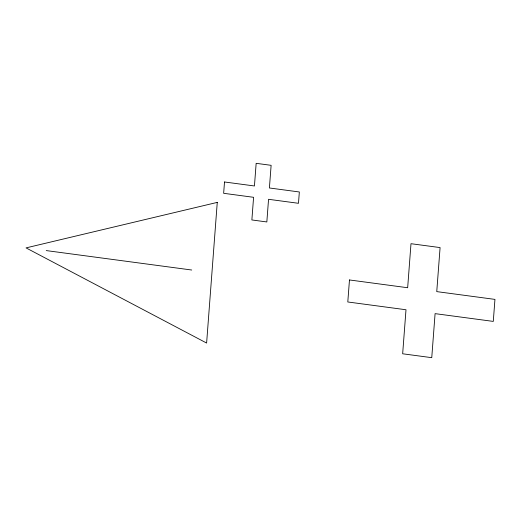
<?xml version="1.0" encoding="UTF-8"?>
<svg xmlns="http://www.w3.org/2000/svg" width="521" height="521" viewBox="0 0 521 521"><rect width="100%" height="100%" fill="white"/><g stroke="black" fill="none" stroke-linecap="round" stroke-linejoin="round"><path stroke-width="0.78" d="M46.252 250.588L191.735 270.021M217.264 202.389L206.616 343.046L26.05 247.892L217.264 202.389M224.505 181.979L223.652 193.304L253.584 197.303L251.871 219.953L266.837 221.953L268.549 199.302L298.481 203.301L299.341 191.975L269.409 187.977L271.122 165.326L256.156 163.327L254.443 185.977L224.505 181.979M349.467 279.959L347.8 301.978L405.996 309.754L402.661 353.785L431.753 357.673L435.087 313.635L493.283 321.405L494.95 299.393L436.754 291.617L440.089 247.586L410.991 243.698L407.663 287.735L349.467 279.959"/></g></svg>
